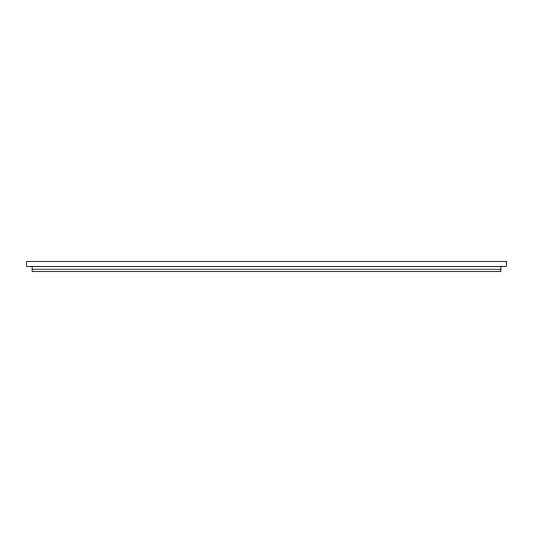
<?xml version="1.0" encoding="UTF-8"?>
<svg xmlns="http://www.w3.org/2000/svg" width="533" height="533" viewBox="0 0 533 533"><rect width="100%" height="100%" fill="white"/><g stroke="black" fill="none" stroke-linecap="round" stroke-linejoin="round"><path stroke-width="0.8" d="M32.133 269.238L500.867 269.238M500.867 266.5L500.867 271.637L32.133 271.637L32.133 266.5M506.35 261.363L26.65 261.363L26.65 266.5L506.35 266.5L506.35 261.363"/></g></svg>
